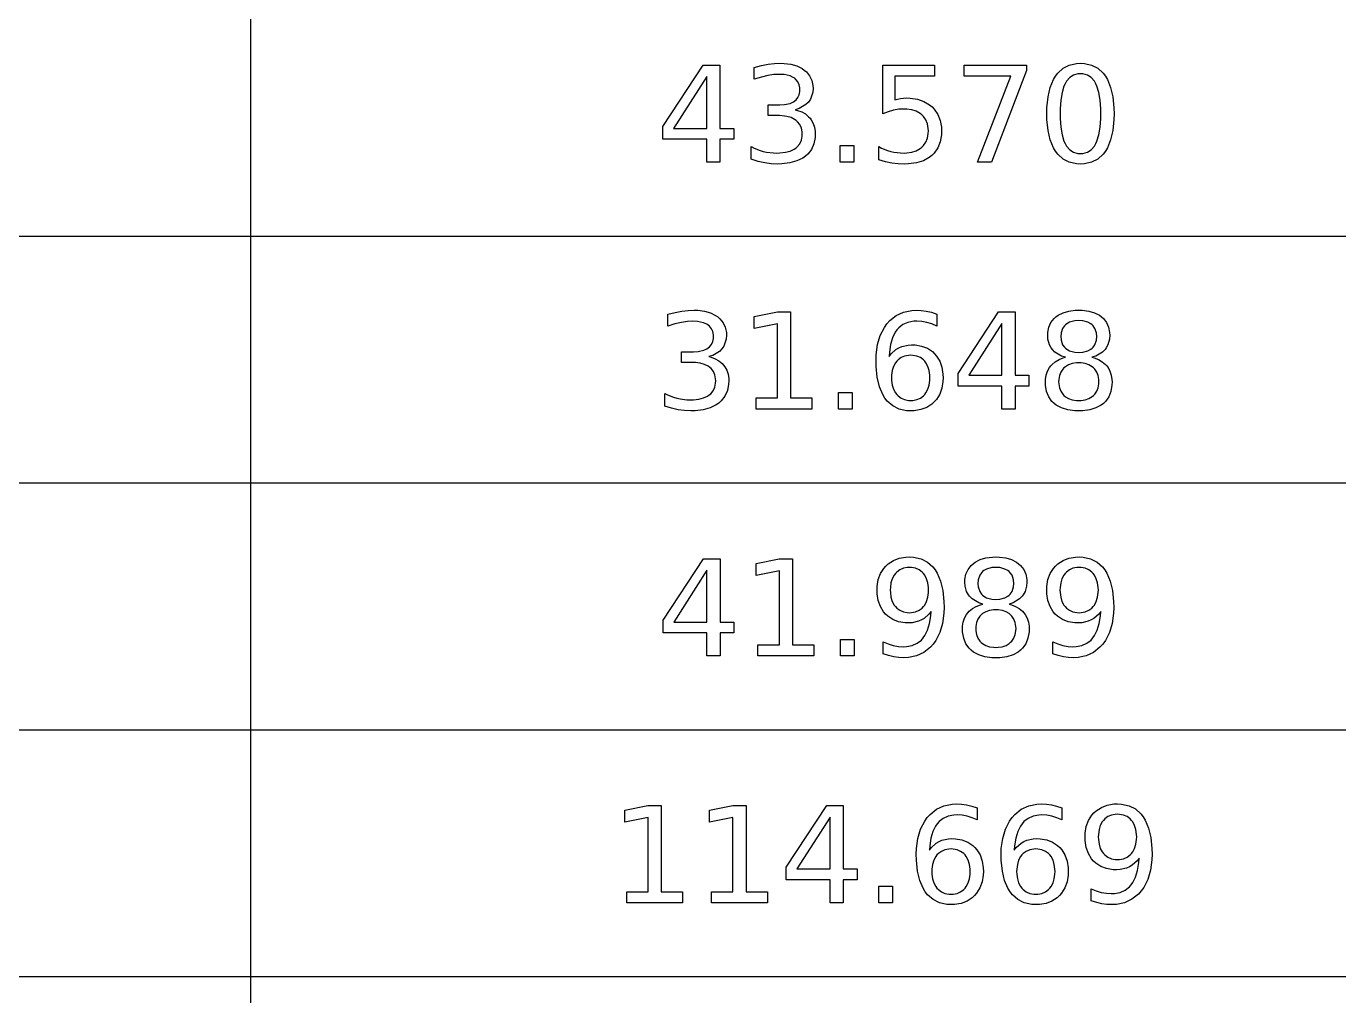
# Model space of a CAD drawing. Header units: millimetres. Extents: x 5 to 292, y 5 to 205.
# Drawn here: x 188.56 to 220.44, y 132.74 to 156.3 of the extents above; entities that cross this region are included whole.
import ezdxf

# ---------------------------------------------------------------- set-up
doc = ezdxf.new("R2010")
doc.units = ezdxf.units.MM
doc.layers.add('ANNOTATION', color=7, linetype='Continuous')
doc.layers.add('REFERENCE', color=8, linetype='Continuous')

msp = doc.modelspace()

# ---------------------------------------------------------------- linework, layer by layer
at = {"layer": 'ANNOTATION'}
for points in [[(205.002, 155.357), (205.404, 155.357), (205.404, 153.818), (205.741, 153.818), (205.741, 153.553), (205.404, 153.553), (205.404, 152.996), (205.086, 152.996), (205.086, 153.553), (204.02, 153.553), (204.02, 153.861), (205.002, 155.357)], [(207.237, 154.269), (207.292, 154.255), (207.394, 154.218), (207.484, 154.167), (207.561, 154.102), (207.595, 154.065), (207.625, 154.025), (207.673, 153.939), (207.705, 153.843), (207.722, 153.738), (207.724, 153.682), (207.72, 153.597), (207.69, 153.443), (207.63, 153.307), (207.54, 153.192), (207.483, 153.141), (207.42, 153.096), (207.274, 153.025), (207.104, 152.977), (206.908, 152.953), (206.8, 152.95), (206.649, 152.957), (206.494, 152.979), (206.334, 153.016), (206.169, 153.067), (206.169, 153.376), (206.237, 153.339), (206.382, 153.281), (206.46, 153.259), (206.54, 153.241), (206.705, 153.222), (206.791, 153.219), (206.864, 153.221), (206.996, 153.236), (207.11, 153.266), (207.207, 153.31), (207.248, 153.338), (207.285, 153.369), (207.344, 153.442), (207.384, 153.528), (207.403, 153.627), (207.406, 153.682), (207.403, 153.733), (207.385, 153.826), (207.349, 153.908), (207.294, 153.978), (207.259, 154.009), (207.221, 154.036), (207.134, 154.081), (207.032, 154.11), (206.916, 154.125), (206.853, 154.127), (206.577, 154.127), (206.577, 154.389), (206.865, 154.389), (206.976, 154.395), (207.116, 154.426), (207.193, 154.461), (207.226, 154.483), (207.255, 154.508), (207.302, 154.566), (207.333, 154.634), (207.349, 154.712), (207.351, 154.755), (207.349, 154.799), (207.332, 154.879), (207.3, 154.949), (207.252, 155.008), (207.222, 155.034), (207.188, 155.056), (207.109, 155.093), (206.966, 155.125), (206.853, 155.131), (206.716, 155.124), (206.571, 155.102), (206.413, 155.066), (206.24, 155.014), (206.24, 155.299), (206.417, 155.343), (206.581, 155.375), (206.736, 155.394), (206.881, 155.4), (206.97, 155.397), (207.132, 155.377), (207.276, 155.335), (207.401, 155.273), (207.456, 155.235), (207.506, 155.191), (207.586, 155.094), (207.639, 154.983), (207.665, 154.857), (207.668, 154.788), (207.661, 154.694), (207.605, 154.528), (207.556, 154.457), (207.494, 154.394), (207.334, 154.301), (207.237, 154.269)], [(209.362, 155.357), (210.617, 155.357), (210.617, 155.088), (209.655, 155.088), (209.655, 154.51), (209.724, 154.531), (209.794, 154.545), (209.863, 154.554), (209.933, 154.557), (210.03, 154.553), (210.207, 154.526), (210.363, 154.472), (210.499, 154.391), (210.559, 154.34), (210.614, 154.284), (210.7, 154.156), (210.758, 154.01), (210.787, 153.844), (210.791, 153.754), (210.787, 153.661), (210.757, 153.492), (210.698, 153.344), (210.609, 153.217), (210.553, 153.161), (210.491, 153.112), (210.348, 153.032), (210.181, 152.98), (209.989, 152.953), (209.884, 152.95), (209.734, 152.956), (209.581, 152.975), (209.425, 153.007), (209.263, 153.051), (209.263, 153.373), (209.334, 153.336), (209.481, 153.279), (209.557, 153.257), (209.634, 153.241), (209.794, 153.222), (209.878, 153.219), (209.944, 153.221), (210.067, 153.239), (210.175, 153.275), (210.269, 153.329), (210.311, 153.363), (210.348, 153.401), (210.408, 153.485), (210.448, 153.583), (210.468, 153.694), (210.471, 153.754), (210.468, 153.814), (210.448, 153.924), (210.408, 154.022), (210.348, 154.106), (210.311, 154.144), (210.269, 154.178), (210.175, 154.232), (210.067, 154.268), (209.944, 154.286), (209.878, 154.288), (209.75, 154.281), (209.622, 154.26), (209.494, 154.223), (209.362, 154.171), (209.362, 155.357)], [(211.339, 155.357), (212.857, 155.357), (212.857, 155.221), (212, 152.996), (211.667, 152.996), (212.473, 155.088), (211.339, 155.088), (211.339, 155.357)], [(214.164, 155.4), (214.26, 155.395), (214.435, 155.356), (214.587, 155.277), (214.715, 155.159), (214.77, 155.086), (214.82, 155.003), (214.898, 154.81), (214.95, 154.583), (214.977, 154.319), (214.98, 154.174), (214.977, 154.03), (214.95, 153.767), (214.898, 153.539), (214.82, 153.347), (214.77, 153.264), (214.715, 153.19), (214.587, 153.073), (214.435, 152.994), (214.26, 152.955), (214.164, 152.95), (214.067, 152.955), (213.892, 152.994), (213.741, 153.073), (213.613, 153.19), (213.557, 153.264), (213.508, 153.347), (213.43, 153.539), (213.377, 153.767), (213.351, 154.03), (213.348, 154.174), (213.351, 154.319), (213.377, 154.583), (213.43, 154.81), (213.508, 155.003), (213.557, 155.086), (213.613, 155.159), (213.741, 155.277), (213.892, 155.356), (214.067, 155.395), (214.164, 155.4)], [(205.086, 155.079), (204.279, 153.818), (205.086, 153.818), (205.086, 155.079)], [(214.164, 155.147), (214.104, 155.143), (213.996, 155.113), (213.903, 155.052), (213.826, 154.961), (213.793, 154.904), (213.764, 154.84), (213.717, 154.688), (213.686, 154.505), (213.671, 154.292), (213.669, 154.174), (213.671, 154.057), (213.686, 153.844), (213.717, 153.662), (213.764, 153.51), (213.793, 153.446), (213.826, 153.389), (213.903, 153.298), (213.996, 153.237), (214.104, 153.207), (214.164, 153.203), (214.224, 153.207), (214.332, 153.237), (214.426, 153.298), (214.503, 153.389), (214.536, 153.446), (214.565, 153.51), (214.612, 153.662), (214.643, 153.844), (214.659, 154.057), (214.661, 154.174), (214.659, 154.292), (214.643, 154.505), (214.612, 154.688), (214.565, 154.84), (214.536, 154.904), (214.503, 154.961), (214.426, 155.052), (214.332, 155.113), (214.224, 155.143), (214.164, 155.147)], [(208.329, 153.398), (208.663, 153.398), (208.663, 152.996), (208.329, 152.996), (208.329, 153.398)], [(205.135, 148.269), (205.191, 148.255), (205.293, 148.218), (205.382, 148.167), (205.459, 148.102), (205.493, 148.065), (205.523, 148.025), (205.571, 147.939), (205.604, 147.843), (205.62, 147.738), (205.622, 147.682), (205.618, 147.597), (205.588, 147.443), (205.528, 147.307), (205.438, 147.192), (205.381, 147.141), (205.318, 147.096), (205.173, 147.025), (205.002, 146.977), (204.806, 146.953), (204.698, 146.95), (204.548, 146.957), (204.393, 146.979), (204.233, 147.016), (204.068, 147.067), (204.068, 147.376), (204.136, 147.339), (204.281, 147.281), (204.358, 147.259), (204.438, 147.241), (204.604, 147.222), (204.689, 147.219), (204.762, 147.221), (204.894, 147.236), (205.008, 147.266), (205.105, 147.31), (205.147, 147.338), (205.184, 147.369), (205.243, 147.442), (205.282, 147.528), (205.302, 147.627), (205.304, 147.682), (205.302, 147.733), (205.283, 147.826), (205.247, 147.908), (205.192, 147.978), (205.158, 148.009), (205.119, 148.036), (205.032, 148.081), (204.93, 148.11), (204.814, 148.125), (204.751, 148.127), (204.476, 148.127), (204.476, 148.389), (204.763, 148.389), (204.874, 148.395), (205.015, 148.426), (205.091, 148.461), (205.124, 148.483), (205.153, 148.508), (205.2, 148.566), (205.231, 148.634), (205.247, 148.712), (205.249, 148.755), (205.247, 148.799), (205.231, 148.879), (205.198, 148.949), (205.15, 149.008), (205.12, 149.034), (205.086, 149.056), (205.008, 149.093), (204.864, 149.125), (204.751, 149.131), (204.615, 149.124), (204.469, 149.102), (204.311, 149.066), (204.138, 149.014), (204.138, 149.299), (204.315, 149.343), (204.48, 149.375), (204.634, 149.394), (204.779, 149.4), (204.868, 149.397), (205.031, 149.377), (205.175, 149.335), (205.299, 149.273), (205.355, 149.235), (205.404, 149.191), (205.484, 149.094), (205.537, 148.983), (205.563, 148.857), (205.567, 148.788), (205.56, 148.694), (205.503, 148.528), (205.454, 148.457), (205.392, 148.394), (205.233, 148.301), (205.135, 148.269)], [(206.283, 147.265), (206.805, 147.265), (206.805, 149.066), (206.237, 148.953), (206.237, 149.244), (206.802, 149.357), (207.121, 149.357), (207.121, 147.265), (207.643, 147.265), (207.643, 146.996), (206.283, 146.996), (206.283, 147.265)], [(210.675, 149.305), (210.675, 149.014), (210.554, 149.064), (210.432, 149.101), (210.31, 149.124), (210.189, 149.131), (210.113, 149.128), (209.973, 149.101), (209.852, 149.048), (209.75, 148.968), (209.706, 148.918), (209.667, 148.861), (209.601, 148.727), (209.554, 148.566), (209.524, 148.377), (209.516, 148.272), (209.565, 148.337), (209.682, 148.443), (209.75, 148.483), (209.822, 148.516), (209.977, 148.552), (210.06, 148.557), (210.146, 148.553), (210.306, 148.526), (210.446, 148.472), (210.568, 148.391), (210.622, 148.341), (210.671, 148.284), (210.748, 148.157), (210.8, 148.01), (210.825, 147.844), (210.829, 147.754), (210.825, 147.665), (210.798, 147.501), (210.745, 147.355), (210.664, 147.227), (210.614, 147.17), (210.558, 147.118), (210.432, 147.036), (210.289, 146.981), (210.128, 146.953), (210.041, 146.95), (209.942, 146.955), (209.761, 146.994), (209.604, 147.073), (209.472, 147.19), (209.415, 147.264), (209.364, 147.347), (209.283, 147.539), (209.228, 147.767), (209.201, 148.03), (209.198, 148.174), (209.202, 148.311), (209.235, 148.562), (209.302, 148.785), (209.401, 148.98), (209.464, 149.067), (209.533, 149.145), (209.688, 149.27), (209.867, 149.353), (210.068, 149.395), (210.177, 149.4), (210.298, 149.394), (210.42, 149.376), (210.545, 149.347), (210.675, 149.305)], [(212.173, 149.357), (212.575, 149.357), (212.575, 147.818), (212.912, 147.818), (212.912, 147.553), (212.575, 147.553), (212.575, 146.996), (212.257, 146.996), (212.257, 147.553), (211.191, 147.553), (211.191, 147.861), (212.173, 149.357)], [(213.803, 148.253), (213.706, 148.284), (213.546, 148.38), (213.483, 148.444), (213.456, 148.481), (213.413, 148.559), (213.376, 148.691), (213.369, 148.788), (213.372, 148.857), (213.397, 148.984), (213.447, 149.096), (213.523, 149.193), (213.57, 149.236), (213.623, 149.274), (213.742, 149.336), (213.881, 149.377), (214.037, 149.397), (214.123, 149.4), (214.208, 149.397), (214.366, 149.377), (214.504, 149.336), (214.624, 149.274), (214.676, 149.236), (214.723, 149.193), (214.799, 149.096), (214.849, 148.984), (214.874, 148.857), (214.877, 148.788), (214.87, 148.691), (214.832, 148.559), (214.789, 148.481), (214.762, 148.444), (214.7, 148.38), (214.54, 148.284), (214.444, 148.253), (214.5, 148.238), (214.603, 148.198), (214.693, 148.146), (214.77, 148.08), (214.803, 148.043), (214.834, 148.002), (214.882, 147.916), (214.914, 147.82), (214.93, 147.716), (214.932, 147.661), (214.929, 147.577), (214.903, 147.425), (214.851, 147.293), (214.772, 147.182), (214.723, 147.133), (214.668, 147.09), (214.54, 147.022), (214.39, 146.976), (214.217, 146.953), (214.123, 146.95), (214.028, 146.953), (213.855, 146.976), (213.705, 147.022), (213.578, 147.09), (213.522, 147.133), (213.473, 147.182), (213.395, 147.293), (213.342, 147.425), (213.316, 147.577), (213.313, 147.661), (213.315, 147.716), (213.331, 147.82), (213.363, 147.916), (213.412, 148.002), (213.442, 148.043), (213.477, 148.08), (213.554, 148.146), (213.644, 148.198), (213.747, 148.238), (213.803, 148.253)], [(212.257, 149.079), (211.45, 147.818), (212.257, 147.818), (212.257, 149.079)], [(213.686, 148.758), (213.694, 148.671), (213.731, 148.56), (213.774, 148.499), (213.801, 148.472), (213.831, 148.448), (213.9, 148.409), (214.025, 148.376), (214.123, 148.369), (214.22, 148.376), (214.345, 148.409), (214.414, 148.448), (214.445, 148.472), (214.472, 148.499), (214.515, 148.56), (214.554, 148.671), (214.561, 148.758), (214.554, 148.845), (214.515, 148.956), (214.472, 149.017), (214.445, 149.044), (214.414, 149.068), (214.345, 149.107), (214.22, 149.141), (214.123, 149.147), (214.025, 149.141), (213.9, 149.107), (213.831, 149.068), (213.801, 149.044), (213.774, 149.017), (213.731, 148.956), (213.694, 148.845), (213.686, 148.758)], [(210.041, 148.304), (209.989, 148.301), (209.892, 148.283), (209.807, 148.246), (209.733, 148.191), (209.7, 148.157), (209.671, 148.118), (209.624, 148.031), (209.592, 147.93), (209.576, 147.816), (209.574, 147.754), (209.576, 147.692), (209.592, 147.578), (209.624, 147.477), (209.671, 147.39), (209.7, 147.351), (209.733, 147.316), (209.807, 147.261), (209.892, 147.224), (209.989, 147.205), (210.041, 147.203), (210.093, 147.205), (210.19, 147.224), (210.275, 147.261), (210.349, 147.316), (210.382, 147.351), (210.411, 147.39), (210.458, 147.477), (210.49, 147.578), (210.505, 147.692), (210.507, 147.754), (210.505, 147.816), (210.49, 147.93), (210.458, 148.031), (210.411, 148.118), (210.382, 148.157), (210.349, 148.191), (210.275, 148.246), (210.19, 148.283), (210.093, 148.301), (210.041, 148.304)], [(214.123, 148.118), (214.067, 148.116), (213.965, 148.1), (213.876, 148.07), (213.798, 148.024), (213.764, 147.996), (213.734, 147.964), (213.685, 147.891), (213.653, 147.808), (213.636, 147.712), (213.634, 147.661), (213.636, 147.609), (213.653, 147.513), (213.685, 147.429), (213.734, 147.357), (213.764, 147.325), (213.798, 147.296), (213.876, 147.251), (213.965, 147.22), (214.067, 147.205), (214.123, 147.203), (214.178, 147.205), (214.28, 147.22), (214.37, 147.251), (214.447, 147.297), (214.481, 147.326), (214.512, 147.358), (214.562, 147.43), (214.595, 147.514), (214.611, 147.609), (214.613, 147.661), (214.611, 147.712), (214.595, 147.808), (214.562, 147.891), (214.513, 147.964), (214.482, 147.996), (214.448, 148.024), (214.371, 148.07), (214.281, 148.1), (214.179, 148.116), (214.123, 148.118)], [(208.288, 147.398), (208.622, 147.398), (208.622, 146.996), (208.288, 146.996), (208.288, 147.398)], [(205.008, 143.357), (205.41, 143.357), (205.41, 141.818), (205.747, 141.818), (205.747, 141.553), (205.41, 141.553), (205.41, 140.996), (205.092, 140.996), (205.092, 141.553), (204.026, 141.553), (204.026, 141.861), (205.008, 143.357)], [(206.331, 141.265), (206.852, 141.265), (206.852, 143.066), (206.285, 142.953), (206.285, 143.244), (206.849, 143.357), (207.169, 143.357), (207.169, 141.265), (207.69, 141.265), (207.69, 140.996), (206.331, 140.996), (206.331, 141.265)], [(209.375, 141.045), (209.375, 141.336), (209.496, 141.286), (209.618, 141.249), (209.741, 141.227), (209.861, 141.219), (209.937, 141.223), (210.077, 141.249), (210.198, 141.302), (210.3, 141.382), (210.344, 141.432), (210.383, 141.488), (210.449, 141.622), (210.496, 141.784), (210.526, 141.973), (210.534, 142.078), (210.485, 142.014), (210.369, 141.909), (210.301, 141.869), (210.229, 141.837), (210.074, 141.801), (209.99, 141.796), (209.904, 141.8), (209.745, 141.826), (209.605, 141.88), (209.483, 141.96), (209.429, 142.01), (209.381, 142.066), (209.304, 142.193), (209.252, 142.34), (209.226, 142.506), (209.223, 142.597), (209.226, 142.685), (209.253, 142.849), (209.307, 142.995), (209.388, 143.123), (209.438, 143.18), (209.494, 143.231), (209.619, 143.314), (209.763, 143.369), (209.923, 143.397), (210.01, 143.4), (210.11, 143.395), (210.291, 143.356), (210.447, 143.277), (210.579, 143.159), (210.636, 143.086), (210.687, 143.003), (210.768, 142.81), (210.822, 142.583), (210.849, 142.319), (210.852, 142.174), (210.848, 142.038), (210.815, 141.787), (210.749, 141.564), (210.649, 141.37), (210.587, 141.283), (210.518, 141.205), (210.363, 141.08), (210.185, 140.997), (209.984, 140.955), (209.875, 140.95), (209.754, 140.956), (209.631, 140.974), (209.505, 141.004), (209.375, 141.045)], [(211.79, 142.253), (211.693, 142.284), (211.533, 142.38), (211.469, 142.444), (211.443, 142.481), (211.4, 142.559), (211.362, 142.691), (211.355, 142.788), (211.358, 142.857), (211.383, 142.984), (211.434, 143.096), (211.509, 143.193), (211.557, 143.236), (211.609, 143.274), (211.729, 143.336), (211.867, 143.377), (212.024, 143.397), (212.109, 143.4), (212.195, 143.397), (212.352, 143.377), (212.491, 143.336), (212.61, 143.274), (212.663, 143.236), (212.71, 143.193), (212.785, 143.096), (212.836, 142.984), (212.861, 142.857), (212.864, 142.788), (212.857, 142.691), (212.819, 142.559), (212.776, 142.481), (212.749, 142.444), (212.686, 142.38), (212.527, 142.284), (212.431, 142.253), (212.487, 142.238), (212.589, 142.198), (212.679, 142.146), (212.756, 142.08), (212.79, 142.043), (212.82, 142.002), (212.869, 141.916), (212.901, 141.82), (212.917, 141.716), (212.919, 141.661), (212.916, 141.577), (212.889, 141.425), (212.837, 141.293), (212.759, 141.182), (212.709, 141.133), (212.654, 141.09), (212.527, 141.022), (212.377, 140.976), (212.204, 140.953), (212.109, 140.95), (212.014, 140.953), (211.842, 140.976), (211.692, 141.022), (211.564, 141.09), (211.509, 141.133), (211.46, 141.182), (211.381, 141.293), (211.329, 141.425), (211.303, 141.577), (211.299, 141.661), (211.301, 141.716), (211.318, 141.82), (211.35, 141.916), (211.399, 142.002), (211.429, 142.043), (211.463, 142.08), (211.541, 142.146), (211.631, 142.198), (211.734, 142.238), (211.79, 142.253)], [(213.496, 141.045), (213.496, 141.336), (213.617, 141.286), (213.74, 141.249), (213.862, 141.227), (213.982, 141.219), (214.059, 141.223), (214.198, 141.249), (214.319, 141.302), (214.421, 141.382), (214.465, 141.432), (214.505, 141.488), (214.57, 141.622), (214.618, 141.784), (214.648, 141.973), (214.656, 142.078), (214.607, 142.014), (214.49, 141.909), (214.423, 141.869), (214.351, 141.837), (214.195, 141.801), (214.112, 141.796), (214.025, 141.8), (213.867, 141.826), (213.727, 141.88), (213.605, 141.96), (213.551, 142.01), (213.503, 142.066), (213.425, 142.193), (213.374, 142.34), (213.348, 142.506), (213.345, 142.597), (213.348, 142.685), (213.375, 142.849), (213.429, 142.995), (213.509, 143.123), (213.56, 143.18), (213.616, 143.231), (213.741, 143.314), (213.884, 143.369), (214.045, 143.397), (214.132, 143.4), (214.231, 143.395), (214.412, 143.356), (214.568, 143.277), (214.701, 143.159), (214.758, 143.086), (214.808, 143.003), (214.889, 142.81), (214.943, 142.583), (214.97, 142.319), (214.974, 142.174), (214.969, 142.038), (214.936, 141.787), (214.87, 141.564), (214.771, 141.37), (214.708, 141.283), (214.639, 141.205), (214.484, 141.08), (214.306, 140.997), (214.105, 140.955), (213.996, 140.95), (213.875, 140.956), (213.752, 140.974), (213.627, 141.004), (213.496, 141.045)], [(205.092, 143.079), (204.285, 141.818), (205.092, 141.818), (205.092, 143.079)], [(210.01, 142.046), (210.063, 142.048), (210.159, 142.067), (210.244, 142.104), (210.318, 142.159), (210.351, 142.193), (210.381, 142.231), (210.428, 142.319), (210.459, 142.42), (210.475, 142.534), (210.477, 142.597), (210.475, 142.659), (210.459, 142.773), (210.428, 142.873), (210.381, 142.961), (210.351, 142.999), (210.318, 143.034), (210.244, 143.089), (210.159, 143.126), (210.063, 143.145), (210.01, 143.147), (209.958, 143.145), (209.862, 143.126), (209.777, 143.089), (209.703, 143.034), (209.67, 142.999), (209.64, 142.961), (209.593, 142.873), (209.562, 142.773), (209.546, 142.659), (209.544, 142.597), (209.546, 142.534), (209.562, 142.42), (209.593, 142.319), (209.64, 142.231), (209.67, 142.193), (209.703, 142.159), (209.777, 142.104), (209.862, 142.067), (209.958, 142.048), (210.01, 142.046)], [(211.673, 142.758), (211.68, 142.671), (211.718, 142.56), (211.761, 142.499), (211.787, 142.472), (211.817, 142.448), (211.886, 142.409), (212.011, 142.376), (212.109, 142.369), (212.207, 142.376), (212.331, 142.409), (212.401, 142.448), (212.431, 142.472), (212.458, 142.499), (212.502, 142.56), (212.54, 142.671), (212.547, 142.758), (212.54, 142.845), (212.502, 142.956), (212.458, 143.017), (212.431, 143.044), (212.401, 143.068), (212.331, 143.107), (212.207, 143.141), (212.109, 143.147), (212.011, 143.141), (211.886, 143.107), (211.817, 143.068), (211.787, 143.044), (211.761, 143.017), (211.718, 142.956), (211.68, 142.845), (211.673, 142.758)], [(214.132, 142.046), (214.184, 142.048), (214.281, 142.067), (214.366, 142.104), (214.44, 142.159), (214.473, 142.193), (214.502, 142.231), (214.549, 142.319), (214.581, 142.42), (214.597, 142.534), (214.599, 142.597), (214.597, 142.659), (214.581, 142.773), (214.549, 142.873), (214.502, 142.961), (214.473, 142.999), (214.44, 143.034), (214.366, 143.089), (214.281, 143.126), (214.184, 143.145), (214.132, 143.147), (214.08, 143.145), (213.983, 143.126), (213.898, 143.089), (213.824, 143.034), (213.791, 142.999), (213.762, 142.961), (213.715, 142.873), (213.684, 142.773), (213.668, 142.659), (213.666, 142.597), (213.668, 142.534), (213.684, 142.42), (213.715, 142.319), (213.762, 142.231), (213.791, 142.193), (213.824, 142.159), (213.898, 142.104), (213.983, 142.067), (214.08, 142.048), (214.132, 142.046)], [(212.109, 142.118), (212.054, 142.116), (211.952, 142.1), (211.862, 142.07), (211.785, 142.024), (211.751, 141.996), (211.72, 141.964), (211.672, 141.891), (211.639, 141.808), (211.623, 141.712), (211.621, 141.661), (211.623, 141.609), (211.639, 141.513), (211.672, 141.429), (211.72, 141.357), (211.751, 141.325), (211.785, 141.296), (211.862, 141.251), (211.952, 141.22), (212.054, 141.205), (212.109, 141.203), (212.165, 141.205), (212.266, 141.22), (212.356, 141.251), (212.434, 141.297), (212.468, 141.326), (212.499, 141.358), (212.548, 141.43), (212.581, 141.514), (212.598, 141.609), (212.6, 141.661), (212.598, 141.712), (212.581, 141.808), (212.549, 141.891), (212.5, 141.964), (212.469, 141.996), (212.435, 142.024), (212.357, 142.07), (212.268, 142.1), (212.165, 142.116), (212.109, 142.118)], [(208.336, 141.398), (208.67, 141.398), (208.67, 140.996), (208.336, 140.996), (208.336, 141.398)], [(203.141, 135.265), (203.663, 135.265), (203.663, 137.066), (203.095, 136.953), (203.095, 137.244), (203.659, 137.357), (203.979, 137.357), (203.979, 135.265), (204.501, 135.265), (204.501, 134.996), (203.141, 134.996), (203.141, 135.265)], [(205.201, 135.265), (205.723, 135.265), (205.723, 137.066), (205.155, 136.953), (205.155, 137.244), (205.72, 137.357), (206.04, 137.357), (206.04, 135.265), (206.561, 135.265), (206.561, 134.996), (205.201, 134.996), (205.201, 135.265)], [(208.001, 137.357), (208.402, 137.357), (208.402, 135.818), (208.74, 135.818), (208.74, 135.553), (208.402, 135.553), (208.402, 134.996), (208.085, 134.996), (208.085, 135.553), (207.019, 135.553), (207.019, 135.861), (208.001, 137.357)], [(211.654, 137.305), (211.654, 137.014), (211.533, 137.064), (211.411, 137.101), (211.289, 137.124), (211.168, 137.131), (211.092, 137.128), (210.952, 137.101), (210.831, 137.048), (210.729, 136.968), (210.685, 136.918), (210.646, 136.861), (210.58, 136.727), (210.533, 136.566), (210.503, 136.377), (210.495, 136.272), (210.544, 136.337), (210.661, 136.443), (210.729, 136.483), (210.801, 136.516), (210.956, 136.552), (211.039, 136.557), (211.125, 136.553), (211.285, 136.526), (211.425, 136.472), (211.547, 136.391), (211.601, 136.341), (211.65, 136.284), (211.727, 136.157), (211.779, 136.01), (211.804, 135.844), (211.808, 135.754), (211.804, 135.665), (211.777, 135.501), (211.724, 135.355), (211.643, 135.227), (211.593, 135.17), (211.537, 135.118), (211.411, 135.036), (211.268, 134.981), (211.107, 134.953), (211.02, 134.95), (210.921, 134.955), (210.74, 134.994), (210.583, 135.073), (210.451, 135.19), (210.394, 135.264), (210.343, 135.347), (210.262, 135.539), (210.207, 135.767), (210.18, 136.03), (210.177, 136.174), (210.181, 136.311), (210.214, 136.562), (210.281, 136.785), (210.38, 136.98), (210.443, 137.067), (210.512, 137.145), (210.667, 137.27), (210.846, 137.353), (211.047, 137.395), (211.156, 137.4), (211.277, 137.394), (211.399, 137.376), (211.524, 137.347), (211.654, 137.305)], [(213.715, 137.305), (213.715, 137.014), (213.594, 137.064), (213.472, 137.101), (213.35, 137.124), (213.229, 137.131), (213.152, 137.128), (213.013, 137.101), (212.892, 137.048), (212.79, 136.968), (212.746, 136.918), (212.706, 136.861), (212.641, 136.727), (212.593, 136.566), (212.564, 136.377), (212.556, 136.272), (212.605, 136.337), (212.722, 136.443), (212.789, 136.483), (212.862, 136.516), (213.017, 136.552), (213.1, 136.557), (213.186, 136.553), (213.345, 136.526), (213.486, 136.472), (213.608, 136.391), (213.662, 136.341), (213.71, 136.284), (213.788, 136.157), (213.839, 136.01), (213.865, 135.844), (213.868, 135.754), (213.865, 135.665), (213.838, 135.501), (213.784, 135.355), (213.704, 135.227), (213.653, 135.17), (213.597, 135.118), (213.472, 135.036), (213.329, 134.981), (213.168, 134.953), (213.081, 134.95), (212.981, 134.955), (212.801, 134.994), (212.644, 135.073), (212.511, 135.19), (212.454, 135.264), (212.404, 135.347), (212.322, 135.539), (212.268, 135.767), (212.241, 136.03), (212.238, 136.174), (212.242, 136.311), (212.275, 136.562), (212.342, 136.785), (212.441, 136.98), (212.503, 137.067), (212.573, 137.145), (212.728, 137.27), (212.907, 137.353), (213.107, 137.395), (213.216, 137.4), (213.337, 137.394), (213.459, 137.376), (213.585, 137.347), (213.715, 137.305)], [(214.428, 135.045), (214.428, 135.336), (214.549, 135.286), (214.671, 135.249), (214.794, 135.227), (214.914, 135.219), (214.991, 135.223), (215.13, 135.249), (215.251, 135.302), (215.353, 135.382), (215.397, 135.432), (215.436, 135.488), (215.502, 135.622), (215.55, 135.784), (215.579, 135.973), (215.587, 136.078), (215.539, 136.014), (215.422, 135.909), (215.355, 135.869), (215.282, 135.837), (215.127, 135.801), (215.043, 135.796), (214.957, 135.8), (214.799, 135.826), (214.658, 135.88), (214.537, 135.96), (214.483, 136.01), (214.434, 136.066), (214.357, 136.193), (214.305, 136.34), (214.279, 136.506), (214.276, 136.597), (214.28, 136.685), (214.306, 136.849), (214.36, 136.995), (214.441, 137.123), (214.491, 137.18), (214.547, 137.231), (214.673, 137.314), (214.816, 137.369), (214.977, 137.397), (215.064, 137.4), (215.163, 137.395), (215.344, 137.356), (215.5, 137.277), (215.632, 137.159), (215.689, 137.086), (215.74, 137.003), (215.821, 136.81), (215.875, 136.583), (215.902, 136.319), (215.905, 136.174), (215.901, 136.038), (215.868, 135.787), (215.802, 135.564), (215.702, 135.37), (215.64, 135.283), (215.571, 135.205), (215.416, 135.08), (215.238, 134.997), (215.037, 134.955), (214.928, 134.95), (214.807, 134.956), (214.684, 134.974), (214.559, 135.004), (214.428, 135.045)], [(215.064, 136.046), (215.116, 136.048), (215.212, 136.067), (215.298, 136.104), (215.372, 136.159), (215.404, 136.193), (215.434, 136.231), (215.481, 136.319), (215.513, 136.42), (215.528, 136.534), (215.53, 136.597), (215.528, 136.659), (215.513, 136.773), (215.481, 136.873), (215.434, 136.961), (215.404, 136.999), (215.372, 137.034), (215.298, 137.089), (215.212, 137.126), (215.116, 137.145), (215.064, 137.147), (215.011, 137.145), (214.915, 137.126), (214.83, 137.089), (214.756, 137.034), (214.723, 136.999), (214.694, 136.961), (214.647, 136.873), (214.615, 136.773), (214.6, 136.659), (214.598, 136.597), (214.6, 136.534), (214.615, 136.42), (214.647, 136.319), (214.694, 136.231), (214.723, 136.193), (214.756, 136.159), (214.83, 136.104), (214.915, 136.067), (215.011, 136.048), (215.064, 136.046)], [(208.085, 137.079), (207.278, 135.818), (208.085, 135.818), (208.085, 137.079)], [(211.02, 136.304), (210.968, 136.301), (210.871, 136.283), (210.786, 136.246), (210.712, 136.191), (210.679, 136.157), (210.65, 136.118), (210.603, 136.031), (210.571, 135.93), (210.555, 135.816), (210.553, 135.754), (210.555, 135.692), (210.571, 135.578), (210.603, 135.477), (210.65, 135.39), (210.679, 135.351), (210.712, 135.316), (210.786, 135.261), (210.871, 135.224), (210.968, 135.205), (211.02, 135.203), (211.072, 135.205), (211.169, 135.224), (211.254, 135.261), (211.328, 135.316), (211.361, 135.351), (211.39, 135.39), (211.437, 135.477), (211.469, 135.578), (211.484, 135.692), (211.486, 135.754), (211.484, 135.816), (211.469, 135.93), (211.437, 136.031), (211.39, 136.118), (211.361, 136.157), (211.328, 136.191), (211.254, 136.246), (211.169, 136.283), (211.072, 136.301), (211.02, 136.304)], [(213.081, 136.304), (213.028, 136.301), (212.932, 136.283), (212.847, 136.246), (212.773, 136.191), (212.74, 136.157), (212.71, 136.118), (212.663, 136.031), (212.632, 135.93), (212.616, 135.816), (212.614, 135.754), (212.616, 135.692), (212.632, 135.578), (212.663, 135.477), (212.71, 135.39), (212.74, 135.351), (212.773, 135.316), (212.847, 135.261), (212.932, 135.224), (213.028, 135.205), (213.081, 135.203), (213.133, 135.205), (213.23, 135.224), (213.315, 135.261), (213.389, 135.316), (213.421, 135.351), (213.451, 135.39), (213.498, 135.477), (213.529, 135.578), (213.545, 135.692), (213.547, 135.754), (213.545, 135.816), (213.529, 135.93), (213.498, 136.031), (213.451, 136.118), (213.421, 136.157), (213.389, 136.191), (213.315, 136.246), (213.23, 136.283), (213.133, 136.301), (213.081, 136.304)], [(209.267, 135.398), (209.601, 135.398), (209.601, 134.996), (209.267, 134.996), (209.267, 135.398)]]:
    msp.add_lwpolyline(points, close=True, dxfattribs=at)
at = {"layer": 'REFERENCE'}
for points in [[(194, 182), (194, 115.2)], [(158, 151.2), (287, 151.2)], [(158, 145.2), (287, 145.2)], [(158, 139.2), (287, 139.2)], [(158, 133.2), (287, 133.2)]]:
    msp.add_lwpolyline(points, dxfattribs=at)

doc.saveas('drawing.dxf')
